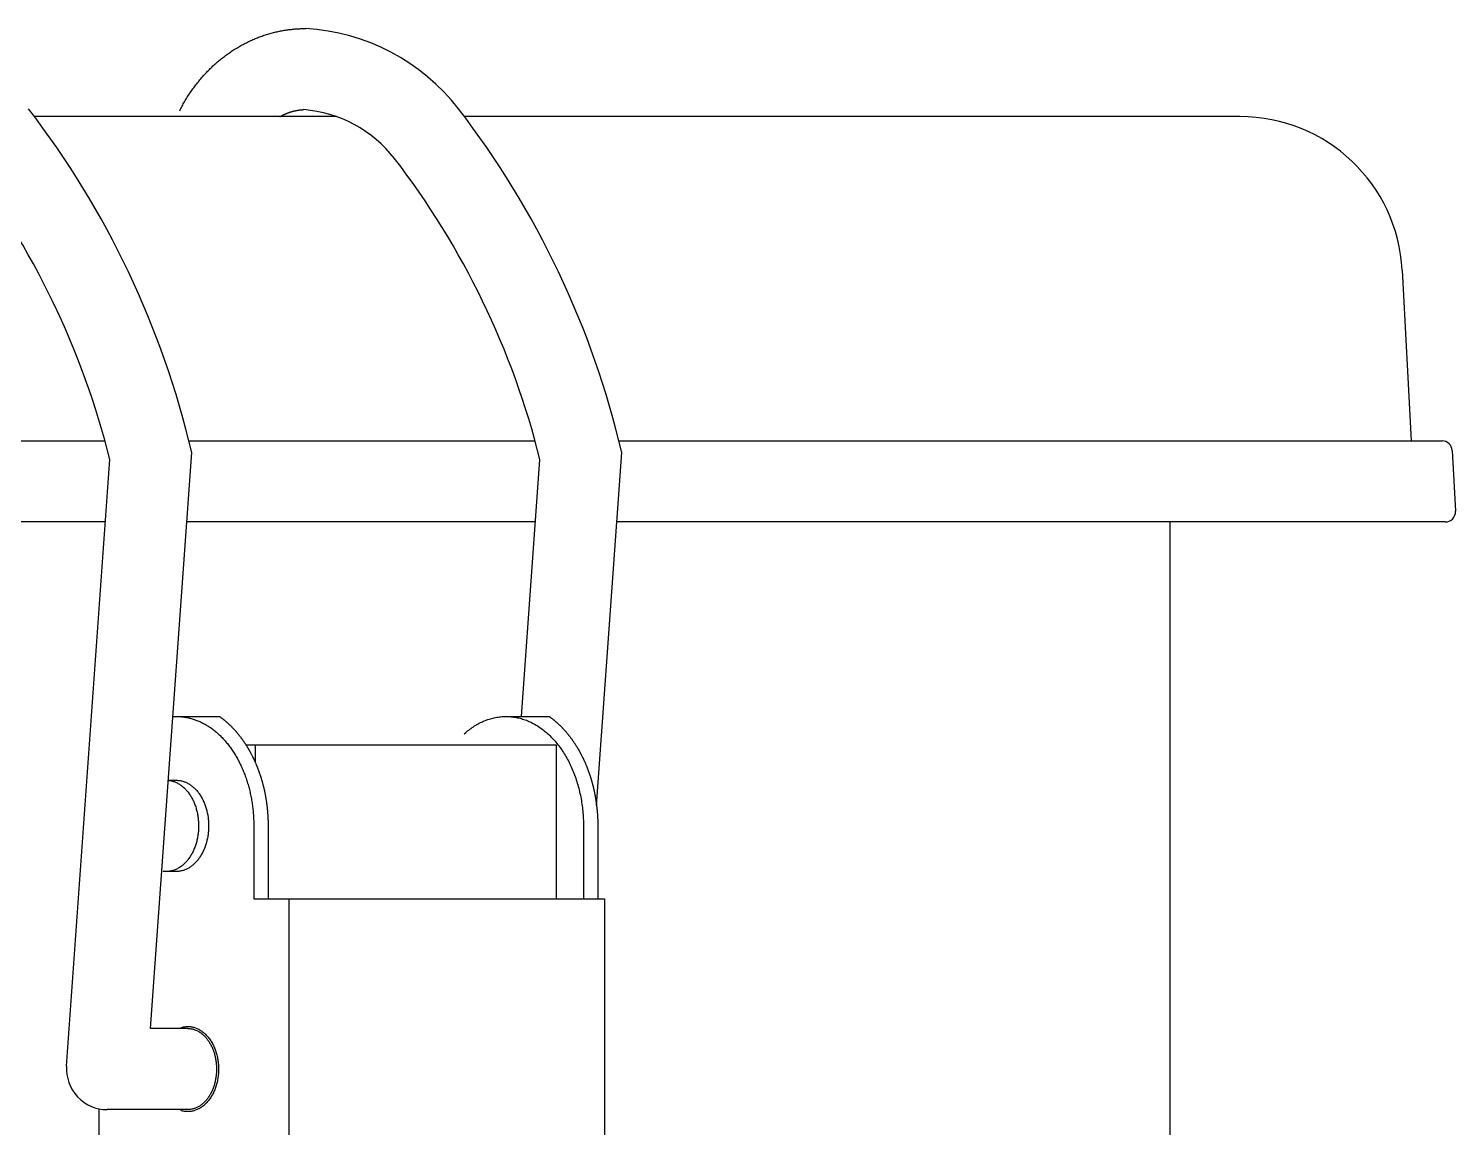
# Model space of a CAD drawing. Extents: x -248 to 886, y -950 to 197.
# Drawn here: x 124.6 to 195, y -377 to -322.7 of the extents above; entities that cross this region are included whole.
import ezdxf

# ---------------------------------------------------------------- set-up
doc = ezdxf.new("R2010")
doc.units = 0
doc.layers.get('0').update_dxf_attribs({"linetype": 'CONTINUOUS'})

msp = doc.modelspace()

# ---------------------------------------------------------------- linework, layer by layer
at = {"color": 7, "linetype": 'CONTINUOUS'}
for p, q in [((139.778, -327.083), (124.879, -327.083)), ((184.357, -327.083), (146.092, -327.083)), ((192.346, -334.664), (192.787, -343.083)), ((-128.357, -343.083), (128.357, -343.083)), ((132.491, -343.083), (149.57, -343.083)), ((153.704, -343.083), (194.316, -343.083)), ((126.462, -373.941), (128.597, -343.997)), ((130.605, -372.083), (132.631, -343.661)), ((148.906, -356.683), (149.81, -343.997)), ((152.603, -361.074), (153.844, -343.661)), ((194.815, -343.557), (194.972, -346.557)), ((128.377, -347.083), (-128.377, -347.083)), ((149.59, -347.083), (132.387, -347.083)), ((194.473, -347.083), (153.6, -347.083)), ((180.9, -389.003), (180.9, -347.083)), ((131.703, -356.683), (131.875, -356.683)), ((131.875, -356.683), (134.001, -356.683)), ((148.139, -356.683), (150.265, -356.683)), ((135.305, -358.083), (150.614, -358.083)), ((135.765, -358.083), (135.765, -358.945)), ((150.614, -358.083), (150.614, -365.683)), ((131.478, -359.833), (131.875, -359.833)), ((135.694, -362.083), (135.694, -365.683)), ((136.401, -362.083), (136.401, -365.683)), ((151.957, -362.083), (151.957, -365.683)), ((152.664, -362.083), (152.664, -365.683)), ((131.875, -364.333), (131.38, -364.333)), ((135.694, -365.683), (152.993, -365.683)), ((137.426, -365.683), (137.426, -389.226)), ((152.993, -365.683), (152.993, -389.226)), ((132.441, -372.083), (130.605, -372.083)), ((128.057, -376.042), (128.057, -379.683)), ((132.441, -376.083), (128.457, -376.083))]:
    msp.add_line(p, q, dxfattribs=at)
for points in [[(132.038, -326.796, 0), (132.067, -326.739, 0), (132.096, -326.682, 0), (132.126, -326.625, 0), (132.156, -326.569, 0), (132.187, -326.513, 0), (132.218, -326.457, 0), (132.249, -326.402, 0), (132.281, -326.346, 0), (132.313, -326.291, 0), (132.345, -326.237, 0), (132.378, -326.182, 0), (132.412, -326.128, 0), (132.445, -326.075, 0), (132.48, -326.021, 0), (132.514, -325.968, 0), (132.549, -325.915, 0), (132.585, -325.863, 0), (132.62, -325.811, 0), (132.657, -325.759, 0), (132.693, -325.708, 0), (132.73, -325.656, 0), (132.768, -325.606, 0), (132.805, -325.555, 0), (132.843, -325.505, 0), (132.882, -325.455, 0), (132.921, -325.406, 0), (132.96, -325.357, 0), (133, -325.308, 0), (133.04, -325.26, 0), (133.08, -325.212, 0), (133.121, -325.165, 0), (133.162, -325.118, 0), (133.203, -325.071, 0), (133.245, -325.024, 0), (133.287, -324.978, 0), (133.329, -324.933, 0), (133.372, -324.887, 0), (133.415, -324.843, 0), (133.459, -324.798, 0), (133.502, -324.754, 0), (133.547, -324.711, 0), (133.591, -324.667, 0), (133.636, -324.625, 0), (133.681, -324.582, 0), (133.726, -324.54, 0), (133.772, -324.499, 0), (133.818, -324.457, 0), (133.864, -324.417, 0), (133.911, -324.377, 0), (133.958, -324.337, 0), (134.005, -324.297, 0), (134.053, -324.258, 0), (134.101, -324.22, 0), (134.149, -324.182, 0), (134.197, -324.144, 0), (134.246, -324.107, 0), (134.295, -324.07, 0), (134.344, -324.034, 0), (134.394, -323.998, 0), (134.444, -323.963, 0), (134.494, -323.928, 0), (134.544, -323.893, 0), (134.594, -323.859, 0), (134.645, -323.826, 0), (134.696, -323.793, 0), (134.748, -323.76, 0), (134.799, -323.728, 0), (134.851, -323.696, 0), (134.903, -323.665, 0), (134.955, -323.634, 0), (135.008, -323.604, 0), (135.061, -323.575, 0), (135.114, -323.545, 0), (135.167, -323.517, 0), (135.22, -323.488, 0), (135.274, -323.461, 0), (135.328, -323.433, 0), (135.382, -323.407, 0), (135.436, -323.38, 0), (135.49, -323.355, 0), (135.545, -323.329, 0), (135.6, -323.305, 0), (135.655, -323.28, 0), (135.71, -323.257, 0), (135.765, -323.233, 0), (135.821, -323.211, 0), (135.876, -323.189, 0), (135.932, -323.167, 0), (135.988, -323.146, 0), (136.045, -323.125, 0), (136.101, -323.105, 0), (136.157, -323.085, 0), (136.214, -323.066, 0), (136.271, -323.048, 0), (136.328, -323.03, 0), (136.385, -323.012, 0), (136.442, -322.995, 0), (136.499, -322.979, 0), (136.556, -322.963, 0), (136.614, -322.947, 0), (136.672, -322.932, 0), (136.729, -322.918, 0), (136.787, -322.904, 0), (136.845, -322.891, 0), (136.903, -322.878, 0), (136.961, -322.866, 0), (137.02, -322.854, 0), (137.078, -322.843, 0), (137.136, -322.833, 0), (137.195, -322.823, 0), (137.253, -322.813, 0), (137.312, -322.804, 0), (137.371, -322.796, 0), (137.43, -322.788, 0), (137.488, -322.78, 0), (137.547, -322.774, 0), (137.606, -322.767, 0), (137.665, -322.762, 0), (137.724, -322.756, 0), (137.783, -322.752, 0), (137.842, -322.748, 0), (137.901, -322.744, 0), (137.961, -322.741, 0), (138.02, -322.739, 0), (138.079, -322.737, 0), (138.138, -322.735, 0), (138.197, -322.735, 0), (138.256, -322.734, 0)], [(131.753, -356.685, 0), (131.801, -356.684, 0), (131.849, -356.683, 0), (131.896, -356.683, 0), (131.944, -356.684, 0), (131.992, -356.685, 0), (132.04, -356.688, 0), (132.088, -356.691, 0), (132.135, -356.695, 0), (132.183, -356.7, 0), (132.231, -356.706, 0), (132.278, -356.713, 0), (132.326, -356.72, 0), (132.373, -356.729, 0), (132.42, -356.738, 0), (132.468, -356.748, 0), (132.515, -356.759, 0), (132.562, -356.771, 0), (132.609, -356.783, 0), (132.656, -356.797, 0), (132.703, -356.811, 0), (132.749, -356.826, 0), (132.796, -356.842, 0), (132.842, -356.859, 0), (132.888, -356.876, 0), (132.934, -356.894, 0), (132.98, -356.914, 0), (133.026, -356.934, 0), (133.071, -356.954, 0), (133.117, -356.976, 0), (133.162, -356.998, 0), (133.207, -357.022, 0), (133.251, -357.045, 0), (133.296, -357.07, 0), (133.34, -357.096, 0), (133.384, -357.122, 0), (133.428, -357.149, 0), (133.472, -357.177, 0), (133.515, -357.206, 0), (133.558, -357.235, 0), (133.601, -357.265, 0), (133.643, -357.296, 0), (133.685, -357.328, 0), (133.727, -357.36, 0), (133.769, -357.394, 0), (133.81, -357.427, 0), (133.852, -357.462, 0), (133.892, -357.497, 0), (133.933, -357.534, 0), (133.973, -357.57, 0), (134.013, -357.608, 0), (134.052, -357.646, 0), (134.091, -357.685, 0), (134.13, -357.724, 0), (134.168, -357.765, 0), (134.206, -357.806, 0), (134.244, -357.847, 0), (134.281, -357.89, 0), (134.318, -357.933, 0), (134.355, -357.976, 0), (134.391, -358.02, 0), (134.427, -358.065, 0), (134.462, -358.111, 0), (134.497, -358.157, 0), (134.532, -358.204, 0), (134.566, -358.251, 0), (134.6, -358.299, 0), (134.633, -358.347, 0), (134.666, -358.397, 0), (134.698, -358.446, 0), (134.73, -358.497, 0), (134.762, -358.547, 0), (134.793, -358.599, 0), (134.823, -358.651, 0), (134.854, -358.703, 0), (134.883, -358.756, 0), (134.912, -358.81, 0), (134.941, -358.864, 0), (134.969, -358.918, 0), (134.997, -358.973, 0), (135.025, -359.029, 0), (135.051, -359.085, 0), (135.078, -359.141, 0), (135.103, -359.198, 0), (135.129, -359.256, 0), (135.153, -359.313, 0), (135.178, -359.372, 0), (135.201, -359.43, 0), (135.225, -359.49, 0), (135.247, -359.549, 0), (135.27, -359.609, 0), (135.291, -359.669, 0), (135.312, -359.73, 0), (135.333, -359.791, 0), (135.353, -359.852, 0), (135.372, -359.914, 0), (135.391, -359.976, 0), (135.41, -360.039, 0), (135.427, -360.101, 0), (135.445, -360.165, 0), (135.461, -360.228, 0), (135.478, -360.292, 0), (135.493, -360.355, 0), (135.508, -360.42, 0), (135.523, -360.484, 0), (135.537, -360.549, 0), (135.55, -360.614, 0), (135.563, -360.679, 0), (135.575, -360.744, 0), (135.586, -360.81, 0), (135.597, -360.876, 0), (135.608, -360.942, 0), (135.617, -361.008, 0), (135.627, -361.074, 0), (135.635, -361.141, 0), (135.643, -361.208, 0), (135.651, -361.274, 0), (135.658, -361.341, 0), (135.664, -361.408, 0), (135.67, -361.475, 0), (135.675, -361.543, 0), (135.679, -361.61, 0), (135.683, -361.677, 0), (135.686, -361.745, 0), (135.689, -361.812, 0), (135.691, -361.88, 0), (135.693, -361.947, 0), (135.693, -362.015, 0), (135.694, -362.083, 0)], [(146.078, -357.537, 0), (146.132, -357.489, 0), (146.186, -357.442, 0), (146.241, -357.397, 0), (146.297, -357.352, 0), (146.353, -357.309, 0), (146.41, -357.268, 0), (146.467, -357.228, 0), (146.525, -357.189, 0), (146.583, -357.151, 0), (146.642, -357.115, 0), (146.7, -357.081, 0), (146.76, -357.047, 0), (146.82, -357.015, 0), (146.88, -356.985, 0), (146.94, -356.956, 0), (147.001, -356.928, 0), (147.062, -356.902, 0), (147.124, -356.877, 0), (147.185, -356.854, 0), (147.247, -356.832, 0), (147.309, -356.812, 0), (147.372, -356.793, 0), (147.435, -356.775, 0), (147.497, -356.759, 0), (147.56, -356.745, 0), (147.624, -356.732, 0), (147.687, -356.721, 0), (147.751, -356.711, 0), (147.814, -356.702, 0), (147.878, -356.695, 0), (147.942, -356.69, 0), (148.005, -356.686, 0), (148.069, -356.684, 0), (148.133, -356.683, 0), (148.197, -356.683, 0), (148.261, -356.685, 0), (148.325, -356.689, 0), (148.388, -356.694, 0), (148.452, -356.701, 0), (148.516, -356.709, 0), (148.579, -356.719, 0), (148.643, -356.73, 0), (148.706, -356.743, 0), (148.769, -356.757, 0), (148.832, -356.772, 0), (148.894, -356.79, 0), (148.957, -356.808, 0), (149.019, -356.828, 0), (149.081, -356.85, 0), (149.143, -356.873, 0), (149.205, -356.897, 0), (149.266, -356.923, 0), (149.327, -356.951, 0), (149.387, -356.979, 0), (149.447, -357.01, 0), (149.507, -357.041, 0), (149.567, -357.074, 0), (149.626, -357.109, 0), (149.684, -357.145, 0), (149.742, -357.182, 0), (149.8, -357.221, 0), (149.857, -357.261, 0), (149.914, -357.302, 0), (149.97, -357.345, 0), (150.026, -357.388, 0), (150.081, -357.434, 0), (150.136, -357.48, 0), (150.19, -357.528, 0), (150.244, -357.577, 0), (150.297, -357.628, 0), (150.349, -357.68, 0), (150.401, -357.732, 0), (150.452, -357.787, 0), (150.503, -357.842, 0), (150.553, -357.898, 0), (150.602, -357.956, 0), (150.65, -358.015, 0), (150.698, -358.075, 0), (150.745, -358.136, 0), (150.791, -358.198, 0), (150.837, -358.261, 0), (150.882, -358.326, 0), (150.926, -358.391, 0), (150.969, -358.458, 0), (151.011, -358.525, 0), (151.053, -358.594, 0), (151.094, -358.663, 0), (151.134, -358.733, 0), (151.173, -358.805, 0), (151.212, -358.877, 0), (151.249, -358.95, 0), (151.286, -359.024, 0), (151.321, -359.099, 0), (151.356, -359.175, 0), (151.39, -359.251, 0), (151.423, -359.328, 0), (151.455, -359.406, 0), (151.487, -359.485, 0), (151.517, -359.565, 0), (151.546, -359.645, 0), (151.574, -359.726, 0), (151.602, -359.808, 0), (151.628, -359.89, 0), (151.654, -359.973, 0), (151.678, -360.056, 0), (151.702, -360.14, 0), (151.724, -360.225, 0), (151.746, -360.31, 0), (151.766, -360.395, 0), (151.785, -360.481, 0), (151.804, -360.568, 0), (151.821, -360.655, 0), (151.838, -360.742, 0), (151.853, -360.83, 0), (151.867, -360.918, 0), (151.881, -361.006, 0), (151.893, -361.095, 0), (151.904, -361.184, 0), (151.914, -361.273, 0), (151.923, -361.362, 0), (151.931, -361.452, 0), (151.938, -361.542, 0), (151.944, -361.632, 0), (151.949, -361.722, 0), (151.952, -361.812, 0), (151.955, -361.902, 0), (151.957, -361.992, 0), (151.957, -362.083, 0)], [(131.449, -359.835, 0), (131.489, -359.838, 0), (131.529, -359.842, 0), (131.568, -359.848, 0), (131.608, -359.856, 0), (131.647, -359.864, 0), (131.686, -359.875, 0), (131.725, -359.886, 0), (131.764, -359.899, 0), (131.802, -359.913, 0), (131.84, -359.929, 0), (131.878, -359.946, 0), (131.916, -359.964, 0), (131.953, -359.983, 0), (131.99, -360.004, 0), (132.026, -360.026, 0), (132.062, -360.05, 0), (132.098, -360.075, 0), (132.133, -360.101, 0), (132.168, -360.128, 0), (132.202, -360.156, 0), (132.236, -360.186, 0), (132.269, -360.217, 0), (132.302, -360.249, 0), (132.334, -360.282, 0), (132.366, -360.316, 0), (132.397, -360.351, 0), (132.427, -360.388, 0), (132.456, -360.425, 0), (132.485, -360.464, 0), (132.514, -360.503, 0), (132.541, -360.544, 0), (132.568, -360.585, 0), (132.594, -360.628, 0), (132.619, -360.671, 0), (132.644, -360.715, 0), (132.668, -360.76, 0), (132.691, -360.806, 0), (132.713, -360.853, 0), (132.734, -360.9, 0), (132.755, -360.949, 0), (132.774, -360.997, 0), (132.793, -361.047, 0), (132.811, -361.097, 0), (132.828, -361.148, 0), (132.844, -361.2, 0), (132.859, -361.251, 0), (132.873, -361.304, 0), (132.886, -361.357, 0), (132.899, -361.41, 0), (132.91, -361.464, 0), (132.921, -361.518, 0), (132.93, -361.573, 0), (132.939, -361.628, 0), (132.946, -361.683, 0), (132.953, -361.738, 0), (132.958, -361.794, 0), (132.963, -361.85, 0), (132.967, -361.906, 0), (132.969, -361.962, 0), (132.971, -362.018, 0), (132.971, -362.074, 0), (132.971, -362.131, 0), (132.97, -362.187, 0), (132.967, -362.243, 0), (132.964, -362.299, 0), (132.96, -362.355, 0), (132.954, -362.41, 0), (132.948, -362.466, 0), (132.941, -362.521, 0), (132.933, -362.576, 0), (132.924, -362.631, 0), (132.913, -362.685, 0), (132.902, -362.739, 0), (132.89, -362.793, 0), (132.877, -362.846, 0), (132.863, -362.898, 0), (132.848, -362.95, 0), (132.833, -363.002, 0), (132.816, -363.053, 0), (132.798, -363.103, 0), (132.78, -363.153, 0), (132.76, -363.202, 0), (132.74, -363.251, 0), (132.719, -363.298, 0), (132.697, -363.345, 0), (132.675, -363.391, 0), (132.651, -363.437, 0), (132.627, -363.481, 0), (132.602, -363.525, 0), (132.576, -363.567, 0), (132.549, -363.609, 0), (132.522, -363.65, 0), (132.494, -363.69, 0), (132.465, -363.729, 0), (132.436, -363.767, 0), (132.406, -363.803, 0), (132.375, -363.839, 0), (132.344, -363.874, 0), (132.312, -363.907, 0), (132.279, -363.939, 0), (132.246, -363.97, 0), (132.213, -364, 0), (132.178, -364.029, 0), (132.144, -364.057, 0), (132.109, -364.083, 0), (132.073, -364.108, 0), (132.037, -364.132, 0), (132.001, -364.155, 0), (131.964, -364.176, 0), (131.927, -364.196, 0), (131.889, -364.215, 0), (131.851, -364.232, 0), (131.813, -364.248, 0), (131.775, -364.262, 0), (131.736, -364.276, 0), (131.698, -364.288, 0), (131.659, -364.298, 0), (131.619, -364.307, 0), (131.58, -364.315, 0), (131.54, -364.321, 0), (131.501, -364.326, 0), (131.461, -364.33, 0), (131.421, -364.332, 0), (131.382, -364.333, 0), (131.342, -364.332, 0), (131.302, -364.33, 0), (131.263, -364.327, 0), (131.223, -364.322, 0)], [(131.875, -359.833, 0), (131.914, -359.833, 0), (131.953, -359.835, 0), (131.992, -359.839, 0), (132.031, -359.844, 0), (132.07, -359.85, 0), (132.109, -359.857, 0), (132.147, -359.866, 0), (132.186, -359.876, 0), (132.224, -359.887, 0), (132.262, -359.9, 0), (132.3, -359.914, 0), (132.337, -359.93, 0), (132.374, -359.946, 0), (132.411, -359.964, 0), (132.448, -359.983, 0), (132.484, -360.004, 0), (132.52, -360.026, 0), (132.556, -360.049, 0), (132.591, -360.073, 0), (132.625, -360.098, 0), (132.66, -360.125, 0), (132.693, -360.153, 0), (132.727, -360.182, 0), (132.759, -360.212, 0), (132.792, -360.243, 0), (132.823, -360.275, 0), (132.854, -360.309, 0), (132.885, -360.343, 0), (132.915, -360.379, 0), (132.944, -360.416, 0), (132.972, -360.453, 0), (133, -360.492, 0), (133.028, -360.531, 0), (133.054, -360.572, 0), (133.08, -360.613, 0), (133.105, -360.655, 0), (133.13, -360.698, 0), (133.153, -360.742, 0), (133.176, -360.787, 0), (133.198, -360.833, 0), (133.22, -360.879, 0), (133.24, -360.926, 0), (133.26, -360.974, 0), (133.279, -361.022, 0), (133.297, -361.071, 0), (133.314, -361.121, 0), (133.33, -361.171, 0), (133.345, -361.222, 0), (133.36, -361.273, 0), (133.373, -361.325, 0), (133.386, -361.377, 0), (133.398, -361.43, 0), (133.409, -361.483, 0), (133.419, -361.536, 0), (133.428, -361.59, 0), (133.436, -361.644, 0), (133.443, -361.698, 0), (133.449, -361.753, 0), (133.454, -361.807, 0), (133.459, -361.862, 0), (133.462, -361.917, 0), (133.464, -361.972, 0), (133.466, -362.027, 0), (133.466, -362.083, 0), (133.466, -362.138, 0), (133.464, -362.193, 0), (133.462, -362.248, 0), (133.459, -362.303, 0), (133.454, -362.358, 0), (133.449, -362.413, 0), (133.443, -362.467, 0), (133.436, -362.522, 0), (133.428, -362.576, 0), (133.419, -362.629, 0), (133.409, -362.683, 0), (133.398, -362.736, 0), (133.386, -362.788, 0), (133.373, -362.841, 0), (133.36, -362.892, 0), (133.345, -362.944, 0), (133.33, -362.995, 0), (133.314, -363.045, 0), (133.297, -363.094, 0), (133.279, -363.143, 0), (133.26, -363.192, 0), (133.24, -363.239, 0), (133.22, -363.286, 0), (133.198, -363.333, 0), (133.176, -363.378, 0), (133.153, -363.423, 0), (133.13, -363.467, 0), (133.105, -363.51, 0), (133.08, -363.552, 0), (133.054, -363.594, 0), (133.028, -363.634, 0), (133, -363.674, 0), (132.972, -363.712, 0), (132.944, -363.75, 0), (132.915, -363.786, 0), (132.885, -363.822, 0), (132.854, -363.856, 0), (132.823, -363.89, 0), (132.792, -363.922, 0), (132.759, -363.954, 0), (132.727, -363.984, 0), (132.693, -364.013, 0), (132.66, -364.04, 0), (132.625, -364.067, 0), (132.591, -364.092, 0), (132.556, -364.117, 0), (132.52, -364.14, 0), (132.484, -364.161, 0), (132.448, -364.182, 0), (132.411, -364.201, 0), (132.374, -364.219, 0), (132.337, -364.236, 0), (132.3, -364.251, 0), (132.262, -364.265, 0), (132.224, -364.278, 0), (132.186, -364.289, 0), (132.147, -364.3, 0), (132.109, -364.308, 0), (132.07, -364.316, 0), (132.031, -364.322, 0), (131.992, -364.327, 0), (131.953, -364.33, 0), (131.914, -364.332, 0), (131.875, -364.333, 0)], [(132.101, -372.037, 0), (132.142, -372.024, 0), (132.184, -372.013, 0), (132.226, -372.004, 0), (132.268, -371.996, 0), (132.31, -371.991, 0), (132.353, -371.986, 0), (132.395, -371.984, 0), (132.438, -371.983, 0), (132.48, -371.983, 0), (132.523, -371.986, 0), (132.565, -371.99, 0), (132.608, -371.995, 0), (132.65, -372.003, 0), (132.692, -372.012, 0), (132.734, -372.022, 0), (132.775, -372.035, 0), (132.817, -372.048, 0), (132.858, -372.064, 0), (132.898, -372.081, 0), (132.939, -372.099, 0), (132.979, -372.12, 0), (133.018, -372.141, 0), (133.057, -372.165, 0), (133.096, -372.189, 0), (133.134, -372.216, 0), (133.172, -372.243, 0), (133.208, -372.272, 0), (133.245, -372.303, 0), (133.281, -372.335, 0), (133.316, -372.368, 0), (133.35, -372.403, 0), (133.384, -372.439, 0), (133.417, -372.477, 0), (133.449, -372.515, 0), (133.48, -372.555, 0), (133.51, -372.596, 0), (133.54, -372.638, 0), (133.569, -372.682, 0), (133.597, -372.726, 0), (133.624, -372.772, 0), (133.65, -372.818, 0), (133.675, -372.866, 0), (133.699, -372.915, 0), (133.722, -372.964, 0), (133.745, -373.014, 0), (133.766, -373.066, 0), (133.786, -373.118, 0), (133.805, -373.17, 0), (133.823, -373.224, 0), (133.84, -373.278, 0), (133.855, -373.333, 0), (133.87, -373.388, 0), (133.883, -373.444, 0), (133.896, -373.501, 0), (133.907, -373.557, 0), (133.917, -373.615, 0), (133.926, -373.672, 0), (133.934, -373.73, 0), (133.94, -373.789, 0), (133.946, -373.847, 0), (133.95, -373.906, 0), (133.953, -373.965, 0), (133.954, -374.024, 0), (133.955, -374.083, 0), (133.954, -374.142, 0), (133.953, -374.201, 0), (133.95, -374.259, 0), (133.946, -374.318, 0), (133.94, -374.377, 0), (133.934, -374.435, 0), (133.926, -374.493, 0), (133.917, -374.551, 0), (133.907, -374.608, 0), (133.896, -374.665, 0), (133.883, -374.721, 0), (133.87, -374.777, 0), (133.855, -374.833, 0), (133.84, -374.887, 0), (133.823, -374.942, 0), (133.805, -374.995, 0), (133.786, -375.048, 0), (133.766, -375.1, 0), (133.745, -375.151, 0), (133.722, -375.201, 0), (133.699, -375.251, 0), (133.675, -375.299, 0), (133.65, -375.347, 0), (133.624, -375.394, 0), (133.597, -375.439, 0), (133.569, -375.484, 0), (133.54, -375.527, 0), (133.51, -375.569, 0), (133.48, -375.61, 0), (133.449, -375.65, 0), (133.417, -375.689, 0), (133.384, -375.726, 0), (133.35, -375.762, 0), (133.316, -375.797, 0), (133.281, -375.83, 0), (133.245, -375.862, 0), (133.208, -375.893, 0), (133.172, -375.922, 0), (133.134, -375.95, 0), (133.096, -375.976, 0), (133.057, -376.001, 0), (133.018, -376.024, 0), (132.979, -376.046, 0), (132.939, -376.066, 0), (132.898, -376.085, 0), (132.858, -376.102, 0), (132.817, -376.117, 0), (132.775, -376.131, 0), (132.734, -376.143, 0), (132.692, -376.154, 0), (132.65, -376.163, 0), (132.608, -376.17, 0), (132.565, -376.176, 0), (132.523, -376.18, 0), (132.48, -376.182, 0), (132.438, -376.183, 0), (132.395, -376.182, 0), (132.353, -376.179, 0), (132.31, -376.175, 0), (132.268, -376.169, 0), (132.226, -376.161, 0), (132.184, -376.152, 0), (132.142, -376.141, 0), (132.101, -376.129, 0)], [(132.441, -372.083, 0), (132.476, -372.083, 0), (132.51, -372.085, 0), (132.545, -372.088, 0), (132.58, -372.092, 0), (132.614, -372.098, 0), (132.649, -372.104, 0), (132.683, -372.112, 0), (132.717, -372.121, 0), (132.751, -372.131, 0), (132.785, -372.143, 0), (132.818, -372.155, 0), (132.852, -372.169, 0), (132.885, -372.184, 0), (132.918, -372.2, 0), (132.95, -372.217, 0), (132.982, -372.235, 0), (133.014, -372.254, 0), (133.046, -372.275, 0), (133.077, -372.296, 0), (133.108, -372.319, 0), (133.138, -372.343, 0), (133.168, -372.367, 0), (133.198, -372.393, 0), (133.227, -372.42, 0), (133.255, -372.448, 0), (133.284, -372.476, 0), (133.311, -372.506, 0), (133.338, -372.537, 0), (133.365, -372.568, 0), (133.391, -372.601, 0), (133.416, -372.634, 0), (133.441, -372.668, 0), (133.465, -372.704, 0), (133.489, -372.74, 0), (133.512, -372.776, 0), (133.534, -372.814, 0), (133.556, -372.852, 0), (133.577, -372.891, 0), (133.597, -372.931, 0), (133.617, -372.972, 0), (133.636, -373.013, 0), (133.654, -373.055, 0), (133.672, -373.097, 0), (133.688, -373.14, 0), (133.704, -373.183, 0), (133.72, -373.228, 0), (133.734, -373.272, 0), (133.748, -373.317, 0), (133.761, -373.363, 0), (133.773, -373.409, 0), (133.784, -373.455, 0), (133.794, -373.502, 0), (133.804, -373.549, 0), (133.813, -373.597, 0), (133.821, -373.645, 0), (133.828, -373.693, 0), (133.834, -373.741, 0), (133.84, -373.789, 0), (133.845, -373.838, 0), (133.849, -373.887, 0), (133.851, -373.936, 0), (133.854, -373.985, 0), (133.855, -374.034, 0), (133.855, -374.083, 0), (133.855, -374.132, 0), (133.854, -374.181, 0), (133.851, -374.23, 0), (133.849, -374.279, 0), (133.845, -374.328, 0), (133.84, -374.376, 0), (133.834, -374.425, 0), (133.828, -374.473, 0), (133.821, -374.521, 0), (133.813, -374.569, 0), (133.804, -374.616, 0), (133.794, -374.663, 0), (133.784, -374.71, 0), (133.773, -374.756, 0), (133.761, -374.803, 0), (133.748, -374.848, 0), (133.734, -374.893, 0), (133.72, -374.938, 0), (133.704, -374.982, 0), (133.688, -375.026, 0), (133.672, -375.069, 0), (133.654, -375.111, 0), (133.636, -375.153, 0), (133.617, -375.194, 0), (133.597, -375.234, 0), (133.577, -375.274, 0), (133.556, -375.313, 0), (133.534, -375.351, 0), (133.512, -375.389, 0), (133.489, -375.426, 0), (133.465, -375.462, 0), (133.441, -375.497, 0), (133.416, -375.531, 0), (133.391, -375.565, 0), (133.365, -375.597, 0), (133.338, -375.629, 0), (133.311, -375.659, 0), (133.284, -375.689, 0), (133.255, -375.718, 0), (133.227, -375.746, 0), (133.198, -375.772, 0), (133.168, -375.798, 0), (133.138, -375.823, 0), (133.108, -375.847, 0), (133.077, -375.869, 0), (133.046, -375.891, 0), (133.014, -375.911, 0), (132.982, -375.93, 0), (132.95, -375.949, 0), (132.918, -375.966, 0), (132.885, -375.982, 0), (132.852, -375.997, 0), (132.818, -376.01, 0), (132.785, -376.023, 0), (132.751, -376.034, 0), (132.717, -376.044, 0), (132.683, -376.053, 0), (132.649, -376.061, 0), (132.614, -376.068, 0), (132.58, -376.073, 0), (132.545, -376.077, 0), (132.51, -376.08, 0), (132.476, -376.082, 0), (132.441, -376.083, 0)]]:
    msp.add_polyline3d(points, dxfattribs=at)
at = {"color": 7}
for points in [[(136.983, -327.083, 0), (136.989, -327.079, 0), (136.995, -327.076, 0), (137.001, -327.072, 0), (137.007, -327.069, 0), (137.013, -327.066, 0), (137.019, -327.062, 0), (137.025, -327.059, 0), (137.031, -327.056, 0), (137.037, -327.052, 0), (137.043, -327.049, 0), (137.049, -327.046, 0), (137.056, -327.043, 0), (137.062, -327.039, 0), (137.068, -327.036, 0), (137.074, -327.033, 0), (137.08, -327.03, 0), (137.086, -327.027, 0), (137.092, -327.023, 0), (137.098, -327.02, 0), (137.104, -327.017, 0), (137.11, -327.014, 0), (137.116, -327.011, 0), (137.122, -327.008, 0), (137.129, -327.005, 0), (137.135, -327.002, 0), (137.141, -326.999, 0), (137.147, -326.996, 0), (137.153, -326.993, 0), (137.159, -326.99, 0), (137.165, -326.987, 0), (137.171, -326.984, 0), (137.177, -326.981, 0), (137.183, -326.979, 0), (137.19, -326.976, 0), (137.196, -326.973, 0), (137.202, -326.97, 0), (137.208, -326.967, 0), (137.214, -326.964, 0), (137.22, -326.962, 0), (137.226, -326.959, 0), (137.232, -326.956, 0), (137.238, -326.953, 0), (137.245, -326.951, 0), (137.251, -326.948, 0), (137.257, -326.945, 0), (137.263, -326.943, 0), (137.269, -326.94, 0), (137.275, -326.938, 0), (137.281, -326.935, 0), (137.287, -326.932, 0), (137.294, -326.93, 0), (137.3, -326.927, 0), (137.306, -326.925, 0), (137.312, -326.922, 0), (137.318, -326.92, 0), (137.324, -326.917, 0), (137.33, -326.915, 0), (137.337, -326.912, 0), (137.343, -326.91, 0), (137.349, -326.908, 0), (137.355, -326.905, 0), (137.361, -326.903, 0), (137.367, -326.901, 0), (137.373, -326.898, 0), (137.38, -326.896, 0), (137.386, -326.894, 0), (137.392, -326.891, 0), (137.398, -326.889, 0), (137.404, -326.887, 0), (137.41, -326.885, 0), (137.416, -326.882, 0), (137.423, -326.88, 0), (137.429, -326.878, 0), (137.435, -326.876, 0), (137.441, -326.874, 0), (137.447, -326.872, 0), (137.453, -326.869, 0), (137.459, -326.867, 0), (137.466, -326.865, 0), (137.472, -326.863, 0), (137.478, -326.861, 0), (137.484, -326.859, 0), (137.49, -326.857, 0), (137.496, -326.855, 0), (137.503, -326.853, 0), (137.509, -326.851, 0), (137.515, -326.849, 0), (137.521, -326.847, 0), (137.527, -326.845, 0), (137.533, -326.844, 0), (137.539, -326.842, 0), (137.546, -326.84, 0), (137.552, -326.838, 0), (137.558, -326.836, 0), (137.564, -326.834, 0), (137.57, -326.833, 0), (137.576, -326.831, 0), (137.583, -326.829, 0), (137.589, -326.827, 0), (137.595, -326.826, 0), (137.601, -326.824, 0), (137.607, -326.822, 0), (137.613, -326.82, 0), (137.62, -326.819, 0), (137.626, -326.817, 0), (137.632, -326.816, 0), (137.638, -326.814, 0), (137.644, -326.812, 0), (137.65, -326.811, 0), (137.656, -326.809, 0), (137.663, -326.808, 0), (137.669, -326.806, 0), (137.675, -326.805, 0), (137.681, -326.803, 0), (137.687, -326.802, 0), (137.693, -326.8, 0), (137.7, -326.799, 0), (137.706, -326.797, 0), (137.712, -326.796, 0), (137.718, -326.795, 0), (137.724, -326.793, 0), (137.73, -326.792, 0), (137.736, -326.79, 0), (137.743, -326.789, 0), (137.749, -326.788, 0), (137.755, -326.787, 0), (137.761, -326.785, 0), (137.767, -326.784, 0), (137.773, -326.783, 0), (137.78, -326.782, 0), (137.786, -326.78, 0), (137.792, -326.779, 0), (137.798, -326.778, 0), (137.804, -326.777, 0), (137.81, -326.776, 0), (137.816, -326.774, 0), (137.823, -326.773, 0), (137.829, -326.772, 0), (137.835, -326.771, 0), (137.841, -326.77, 0), (137.847, -326.769, 0), (137.853, -326.768, 0), (137.859, -326.767, 0), (137.866, -326.766, 0), (137.872, -326.765, 0), (137.878, -326.764, 0), (137.884, -326.763, 0), (137.89, -326.762, 0), (137.896, -326.761, 0), (137.902, -326.76, 0), (137.909, -326.759, 0), (137.915, -326.758, 0), (137.921, -326.758, 0), (137.927, -326.757, 0), (137.933, -326.756, 0), (137.939, -326.755, 0), (137.946, -326.754, 0), (137.952, -326.754, 0), (137.958, -326.753, 0), (137.964, -326.752, 0), (137.97, -326.751, 0), (137.976, -326.751, 0), (137.982, -326.75, 0), (137.989, -326.749, 0), (137.995, -326.748, 0), (138.001, -326.748, 0), (138.007, -326.747, 0), (138.013, -326.747, 0), (138.019, -326.746, 0), (138.025, -326.745, 0), (138.032, -326.745, 0), (138.038, -326.744, 0), (138.044, -326.744, 0), (138.05, -326.743, 0), (138.056, -326.743, 0), (138.062, -326.742, 0), (138.068, -326.742, 0), (138.075, -326.741, 0), (138.081, -326.741, 0), (138.087, -326.74, 0), (138.093, -326.74, 0), (138.099, -326.739, 0), (138.105, -326.739, 0), (138.111, -326.739, 0), (138.118, -326.738, 0), (138.124, -326.738, 0), (138.13, -326.738, 0), (138.136, -326.737, 0), (138.142, -326.737, 0), (138.148, -326.737, 0), (138.154, -326.736, 0)], [(134.001, -356.683, 0), (134.019, -356.695, 0), (134.037, -356.708, 0), (134.054, -356.721, 0), (134.072, -356.734, 0), (134.089, -356.747, 0), (134.107, -356.76, 0), (134.124, -356.773, 0), (134.141, -356.787, 0), (134.159, -356.8, 0), (134.176, -356.814, 0), (134.193, -356.827, 0), (134.21, -356.841, 0), (134.227, -356.855, 0), (134.244, -356.869, 0), (134.261, -356.883, 0), (134.278, -356.897, 0), (134.295, -356.911, 0), (134.312, -356.925, 0), (134.328, -356.94, 0), (134.345, -356.954, 0), (134.361, -356.969, 0), (134.378, -356.983, 0), (134.395, -356.998, 0), (134.411, -357.013, 0), (134.427, -357.028, 0), (134.444, -357.043, 0), (134.46, -357.058, 0), (134.476, -357.073, 0), (134.492, -357.088, 0), (134.508, -357.104, 0), (134.524, -357.119, 0), (134.54, -357.135, 0), (134.556, -357.15, 0), (134.572, -357.166, 0), (134.588, -357.182, 0), (134.604, -357.198, 0), (134.619, -357.214, 0), (134.635, -357.23, 0), (134.651, -357.246, 0), (134.666, -357.262, 0), (134.682, -357.279, 0), (134.697, -357.295, 0), (134.712, -357.311, 0), (134.728, -357.328, 0), (134.743, -357.345, 0), (134.758, -357.361, 0), (134.773, -357.378, 0), (134.788, -357.395, 0), (134.803, -357.412, 0), (134.818, -357.429, 0), (134.833, -357.446, 0), (134.848, -357.464, 0), (134.862, -357.481, 0), (134.877, -357.498, 0), (134.892, -357.516, 0), (134.906, -357.533, 0), (134.921, -357.551, 0), (134.935, -357.568, 0), (134.949, -357.586, 0), (134.964, -357.604, 0), (134.978, -357.622, 0), (134.992, -357.64, 0), (135.006, -357.658, 0), (135.02, -357.676, 0), (135.034, -357.694, 0), (135.048, -357.713, 0), (135.062, -357.731, 0), (135.076, -357.75, 0), (135.089, -357.768, 0), (135.103, -357.787, 0), (135.116, -357.805, 0), (135.13, -357.824, 0), (135.143, -357.843, 0), (135.157, -357.862, 0), (135.17, -357.881, 0), (135.183, -357.9, 0), (135.197, -357.919, 0), (135.21, -357.938, 0), (135.223, -357.957, 0), (135.236, -357.977, 0), (135.249, -357.996, 0), (135.261, -358.015, 0), (135.274, -358.035, 0), (135.287, -358.055, 0), (135.3, -358.074, 0), (135.312, -358.094, 0), (135.325, -358.114, 0), (135.337, -358.134, 0), (135.35, -358.154, 0), (135.362, -358.173, 0), (135.374, -358.194, 0), (135.386, -358.214, 0), (135.398, -358.234, 0), (135.41, -358.254, 0), (135.422, -358.274, 0), (135.434, -358.295, 0), (135.446, -358.315, 0), (135.458, -358.336, 0), (135.47, -358.356, 0), (135.481, -358.377, 0), (135.493, -358.398, 0), (135.504, -358.418, 0), (135.516, -358.439, 0), (135.527, -358.46, 0), (135.538, -358.481, 0), (135.55, -358.502, 0), (135.561, -358.523, 0), (135.572, -358.544, 0), (135.583, -358.565, 0), (135.594, -358.587, 0), (135.605, -358.608, 0), (135.616, -358.629, 0), (135.626, -358.651, 0), (135.637, -358.672, 0), (135.648, -358.694, 0), (135.658, -358.715, 0), (135.669, -358.737, 0), (135.679, -358.758, 0), (135.689, -358.78, 0), (135.7, -358.802, 0), (135.71, -358.824, 0), (135.72, -358.846, 0), (135.73, -358.868, 0), (135.74, -358.89, 0), (135.75, -358.912, 0), (135.76, -358.934, 0), (135.769, -358.956, 0), (135.779, -358.978, 0), (135.789, -359, 0), (135.798, -359.023, 0), (135.808, -359.045, 0), (135.817, -359.068, 0), (135.826, -359.09, 0), (135.836, -359.113, 0), (135.845, -359.135, 0), (135.854, -359.158, 0), (135.863, -359.18, 0), (135.872, -359.203, 0), (135.881, -359.226, 0), (135.89, -359.249, 0), (135.898, -359.272, 0), (135.907, -359.294, 0), (135.916, -359.317, 0), (135.924, -359.34, 0), (135.933, -359.363, 0), (135.941, -359.386, 0), (135.949, -359.41, 0), (135.958, -359.433, 0), (135.966, -359.456, 0), (135.974, -359.479, 0), (135.982, -359.503, 0), (135.99, -359.526, 0), (135.998, -359.549, 0), (136.005, -359.573, 0), (136.013, -359.596, 0), (136.021, -359.62, 0), (136.028, -359.643, 0), (136.036, -359.667, 0), (136.043, -359.69, 0), (136.051, -359.714, 0), (136.058, -359.738, 0), (136.065, -359.762, 0), (136.072, -359.785, 0), (136.079, -359.809, 0), (136.086, -359.833, 0), (136.093, -359.857, 0), (136.1, -359.881, 0), (136.107, -359.905, 0), (136.113, -359.929, 0), (136.12, -359.953, 0), (136.127, -359.977, 0), (136.133, -360.001, 0), (136.139, -360.025, 0), (136.146, -360.049, 0), (136.152, -360.074, 0), (136.158, -360.098, 0), (136.164, -360.122, 0), (136.17, -360.146, 0), (136.176, -360.171, 0), (136.182, -360.195, 0), (136.188, -360.22, 0), (136.193, -360.244, 0), (136.199, -360.268, 0), (136.204, -360.293, 0), (136.21, -360.317, 0), (136.215, -360.342, 0), (136.221, -360.367, 0), (136.226, -360.391, 0), (136.231, -360.416, 0), (136.236, -360.441, 0), (136.241, -360.465, 0), (136.246, -360.49, 0), (136.251, -360.515, 0), (136.256, -360.539, 0), (136.26, -360.564, 0), (136.265, -360.589, 0), (136.27, -360.614, 0), (136.274, -360.639, 0), (136.278, -360.664, 0), (136.283, -360.689, 0), (136.287, -360.714, 0), (136.291, -360.739, 0), (136.295, -360.764, 0), (136.299, -360.789, 0), (136.303, -360.814, 0), (136.307, -360.839, 0), (136.311, -360.864, 0), (136.314, -360.889, 0), (136.318, -360.914, 0), (136.322, -360.939, 0), (136.325, -360.964, 0), (136.329, -360.989, 0), (136.332, -361.014, 0), (136.335, -361.04, 0), (136.338, -361.065, 0), (136.341, -361.09, 0), (136.344, -361.115, 0), (136.347, -361.141, 0), (136.35, -361.166, 0), (136.353, -361.191, 0), (136.356, -361.217, 0), (136.358, -361.242, 0), (136.361, -361.267, 0), (136.363, -361.293, 0), (136.366, -361.318, 0), (136.368, -361.343, 0), (136.37, -361.369, 0), (136.372, -361.394, 0), (136.374, -361.419, 0), (136.376, -361.445, 0), (136.378, -361.47, 0), (136.38, -361.496, 0), (136.382, -361.521, 0), (136.384, -361.547, 0), (136.385, -361.572, 0), (136.387, -361.598, 0), (136.388, -361.623, 0), (136.39, -361.649, 0), (136.391, -361.674, 0), (136.392, -361.7, 0), (136.393, -361.725, 0), (136.394, -361.751, 0), (136.395, -361.776, 0), (136.396, -361.802, 0), (136.397, -361.827, 0), (136.398, -361.853, 0), (136.398, -361.878, 0), (136.399, -361.904, 0), (136.399, -361.929, 0), (136.4, -361.955, 0), (136.4, -361.98, 0), (136.401, -362.006, 0), (136.401, -362.032, 0), (136.401, -362.057, 0), (136.401, -362.083, 0)], [(150.265, -356.683, 0), (150.283, -356.695, 0), (150.3, -356.708, 0), (150.318, -356.721, 0), (150.335, -356.734, 0), (150.353, -356.747, 0), (150.37, -356.76, 0), (150.388, -356.773, 0), (150.405, -356.787, 0), (150.422, -356.8, 0), (150.439, -356.814, 0), (150.456, -356.827, 0), (150.474, -356.841, 0), (150.491, -356.855, 0), (150.508, -356.869, 0), (150.524, -356.883, 0), (150.541, -356.897, 0), (150.558, -356.911, 0), (150.575, -356.925, 0), (150.592, -356.94, 0), (150.608, -356.954, 0), (150.625, -356.969, 0), (150.641, -356.983, 0), (150.658, -356.998, 0), (150.674, -357.013, 0), (150.691, -357.028, 0), (150.707, -357.043, 0), (150.723, -357.058, 0), (150.74, -357.073, 0), (150.756, -357.088, 0), (150.772, -357.104, 0), (150.788, -357.119, 0), (150.804, -357.135, 0), (150.82, -357.15, 0), (150.836, -357.166, 0), (150.851, -357.182, 0), (150.867, -357.198, 0), (150.883, -357.214, 0), (150.899, -357.23, 0), (150.914, -357.246, 0), (150.93, -357.262, 0), (150.945, -357.279, 0), (150.96, -357.295, 0), (150.976, -357.311, 0), (150.991, -357.328, 0), (151.006, -357.345, 0), (151.021, -357.361, 0), (151.036, -357.378, 0), (151.052, -357.395, 0), (151.066, -357.412, 0), (151.081, -357.429, 0), (151.096, -357.446, 0), (151.111, -357.464, 0), (151.126, -357.481, 0), (151.14, -357.498, 0), (151.155, -357.516, 0), (151.17, -357.533, 0), (151.184, -357.551, 0), (151.198, -357.568, 0), (151.213, -357.586, 0), (151.227, -357.604, 0), (151.241, -357.622, 0), (151.255, -357.64, 0), (151.27, -357.658, 0), (151.284, -357.676, 0), (151.298, -357.694, 0), (151.311, -357.713, 0), (151.325, -357.731, 0), (151.339, -357.75, 0), (151.353, -357.768, 0), (151.366, -357.787, 0), (151.38, -357.805, 0), (151.393, -357.824, 0), (151.407, -357.843, 0), (151.42, -357.862, 0), (151.434, -357.881, 0), (151.447, -357.9, 0), (151.46, -357.919, 0), (151.473, -357.938, 0), (151.486, -357.957, 0), (151.499, -357.977, 0), (151.512, -357.996, 0), (151.525, -358.015, 0), (151.538, -358.035, 0), (151.55, -358.055, 0), (151.563, -358.074, 0), (151.576, -358.094, 0), (151.588, -358.114, 0), (151.601, -358.134, 0), (151.613, -358.154, 0), (151.625, -358.173, 0), (151.638, -358.194, 0), (151.65, -358.214, 0), (151.662, -358.234, 0), (151.674, -358.254, 0), (151.686, -358.274, 0), (151.698, -358.295, 0), (151.71, -358.315, 0), (151.721, -358.336, 0), (151.733, -358.356, 0), (151.745, -358.377, 0), (151.756, -358.398, 0), (151.768, -358.418, 0), (151.779, -358.439, 0), (151.791, -358.46, 0), (151.802, -358.481, 0), (151.813, -358.502, 0), (151.824, -358.523, 0), (151.835, -358.544, 0), (151.846, -358.565, 0), (151.857, -358.587, 0), (151.868, -358.608, 0), (151.879, -358.629, 0), (151.89, -358.651, 0), (151.9, -358.672, 0), (151.911, -358.694, 0), (151.922, -358.715, 0), (151.932, -358.737, 0), (151.942, -358.758, 0), (151.953, -358.78, 0), (151.963, -358.802, 0), (151.973, -358.824, 0), (151.983, -358.846, 0), (151.993, -358.868, 0), (152.003, -358.89, 0), (152.013, -358.912, 0), (152.023, -358.934, 0), (152.033, -358.956, 0), (152.042, -358.978, 0), (152.052, -359, 0), (152.062, -359.023, 0), (152.071, -359.045, 0), (152.08, -359.068, 0), (152.09, -359.09, 0), (152.099, -359.113, 0), (152.108, -359.135, 0), (152.117, -359.158, 0), (152.126, -359.18, 0), (152.135, -359.203, 0), (152.144, -359.226, 0), (152.153, -359.249, 0), (152.162, -359.272, 0), (152.17, -359.294, 0), (152.179, -359.317, 0), (152.188, -359.34, 0), (152.196, -359.363, 0), (152.204, -359.386, 0), (152.213, -359.41, 0), (152.221, -359.433, 0), (152.229, -359.456, 0), (152.237, -359.479, 0), (152.245, -359.503, 0), (152.253, -359.526, 0), (152.261, -359.549, 0), (152.269, -359.573, 0), (152.277, -359.596, 0), (152.284, -359.62, 0), (152.292, -359.643, 0), (152.299, -359.667, 0), (152.307, -359.69, 0), (152.314, -359.714, 0), (152.321, -359.738, 0), (152.329, -359.762, 0), (152.336, -359.785, 0), (152.343, -359.809, 0), (152.35, -359.833, 0), (152.357, -359.857, 0), (152.363, -359.881, 0), (152.37, -359.905, 0), (152.377, -359.929, 0), (152.383, -359.953, 0), (152.39, -359.977, 0), (152.396, -360.001, 0), (152.403, -360.025, 0), (152.409, -360.049, 0), (152.415, -360.074, 0), (152.421, -360.098, 0), (152.428, -360.122, 0), (152.434, -360.146, 0), (152.439, -360.171, 0), (152.445, -360.195, 0), (152.451, -360.22, 0), (152.457, -360.244, 0), (152.462, -360.268, 0), (152.468, -360.293, 0), (152.473, -360.317, 0), (152.479, -360.342, 0), (152.484, -360.367, 0), (152.489, -360.391, 0), (152.494, -360.416, 0), (152.5, -360.441, 0), (152.505, -360.465, 0), (152.509, -360.49, 0), (152.514, -360.515, 0), (152.519, -360.539, 0), (152.524, -360.564, 0), (152.528, -360.589, 0), (152.533, -360.614, 0), (152.537, -360.639, 0), (152.542, -360.664, 0), (152.546, -360.689, 0), (152.55, -360.714, 0), (152.555, -360.739, 0), (152.559, -360.764, 0), (152.563, -360.789, 0), (152.567, -360.814, 0), (152.57, -360.839, 0), (152.574, -360.864, 0), (152.578, -360.889, 0), (152.582, -360.914, 0), (152.585, -360.939, 0), (152.589, -360.964, 0), (152.592, -360.989, 0), (152.595, -361.014, 0), (152.599, -361.04, 0), (152.602, -361.065, 0), (152.605, -361.09, 0), (152.608, -361.115, 0), (152.611, -361.141, 0), (152.614, -361.166, 0), (152.616, -361.191, 0), (152.619, -361.217, 0), (152.622, -361.242, 0), (152.624, -361.267, 0), (152.627, -361.293, 0), (152.629, -361.318, 0), (152.631, -361.343, 0), (152.634, -361.369, 0), (152.636, -361.394, 0), (152.638, -361.419, 0), (152.64, -361.445, 0), (152.642, -361.47, 0), (152.644, -361.496, 0), (152.645, -361.521, 0), (152.647, -361.547, 0), (152.649, -361.572, 0), (152.65, -361.598, 0), (152.652, -361.623, 0), (152.653, -361.649, 0), (152.654, -361.674, 0), (152.656, -361.7, 0), (152.657, -361.725, 0), (152.658, -361.751, 0), (152.659, -361.776, 0), (152.66, -361.802, 0), (152.66, -361.827, 0), (152.661, -361.853, 0), (152.662, -361.878, 0), (152.662, -361.904, 0), (152.663, -361.929, 0), (152.663, -361.955, 0), (152.664, -361.98, 0), (152.664, -362.006, 0), (152.664, -362.032, 0), (152.664, -362.057, 0), (152.664, -362.083, 0)]]:
    msp.add_polyline3d(points, dxfattribs=at)
at = {"color": 7, "linetype": 'CONTINUOUS'}
for centre, radius, start, end in [((137.66, -333.029), 10.312, 37.90664, 86.683), ((89.328, -353.808), 44.476, 13.18776, 37.56475), ((136.984, -327.084), 0.0016, 124.21474, 144.39643), ((137.66, -333.029), 6.312, 37.90664, 85.50487), ((110.542, -353.808), 44.476, 13.18776, 37.56475), ((184.357, -335.083), 8, 3, 90), ((89.328, -353.808), 40.476, 14.02761, 37.56475), ((110.542, -353.808), 40.476, 14.02761, 37.56475), ((194.316, -343.583), 0.5, 3, 90), ((194.473, -346.583), 0.5, 270, 3), ((128.457, -374.083), 2, 175.9226, 270)]:
    msp.add_arc(centre, radius, start, end, dxfattribs=at)

doc.saveas('drawing.dxf')
